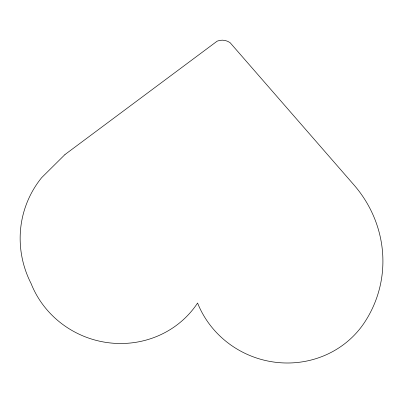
<?xml version="1.0" encoding="UTF-8"?>
<svg xmlns="http://www.w3.org/2000/svg" width="403" height="403" viewBox="0 0 403 403"><rect width="100%" height="100%" fill="white"/><g stroke="black" fill="none" stroke-linecap="round" stroke-linejoin="round"><path stroke-width="0.6" d="M64.959 154.561L41.67 177.637A104.629 100.271 18 0 0 31.096 283.546A93.874 89.965 18 0 0 109.389 342.852A93.874 89.965 18 0 0 197.581 303.041A94.186 90.262 18 0 0 276.06 362.342A94.186 90.262 18 0 0 364.428 322.576A120.598 115.575 18 0 0 353.91 184.881L230.113 42.693A13.103 12.558 18 0 0 217.136 41.171L64.959 154.561"/></g></svg>
